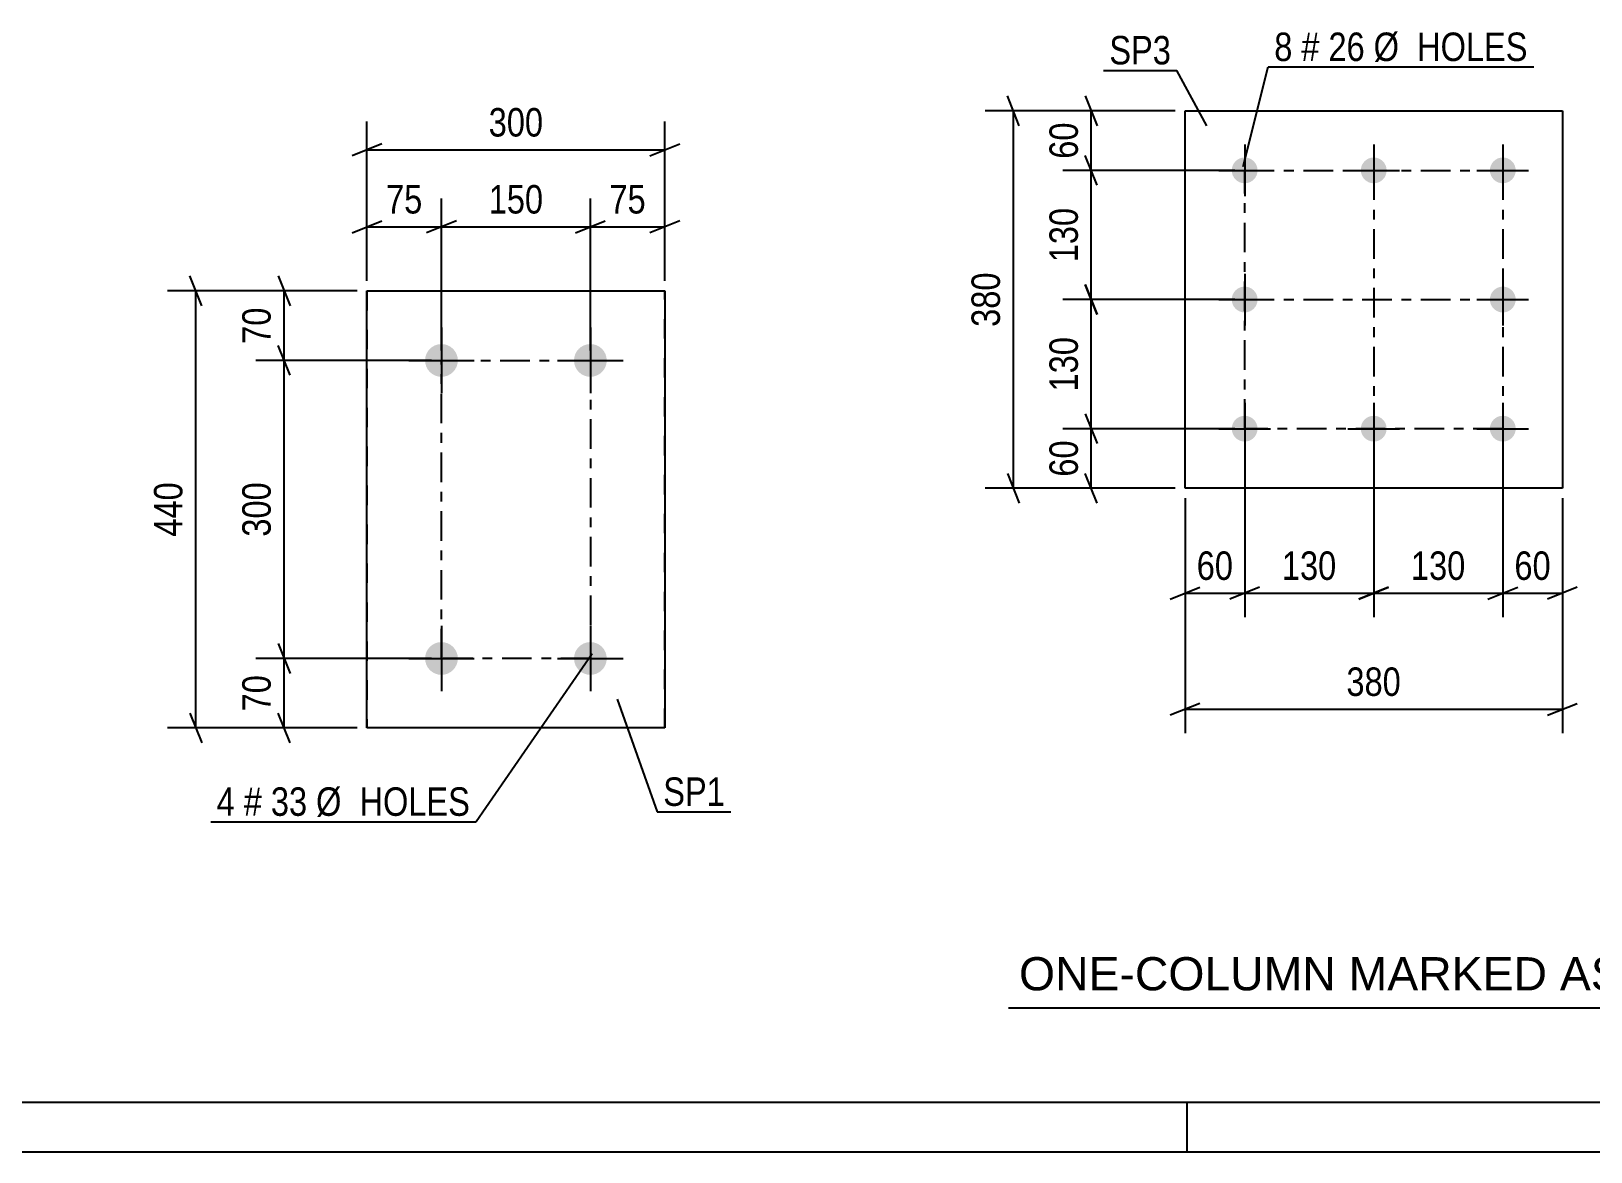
# Model space of a CAD drawing. Header units: millimetres. Extents: x 0 to 841, y 0 to 594.
# Drawn here: x 304.6 to 461.7, y 0 to 112.8 of the extents above; entities that cross this region are included whole.
import ezdxf

# ---------------------------------------------------------------- set-up
doc = ezdxf.new("R2010")
doc.units = ezdxf.units.MM
doc.linetypes.add('DXK_LINE_DOT2', pattern=[3.9198, 1.9599, -1.9599])
doc.linetypes.add('DXK_LINE_DOT3', pattern=[5.9187, 2.979, -0.9799, 0.9799, -0.9799])
doc.styles.add('Arial', font='ARIAL.TTF', dxfattribs={"height": 0.2})
doc.styles.add('Arial Narrow', font='ARIALN.TTF', dxfattribs={"height": 0.2})

# ---------------------------------------------------------------- blocks, each defined once
blk = doc.blocks.new('Unknown-682121906-1161')
at = {"color": 5, "linetype": 'Continuous'}
for p, q in [((5, 5), (836, 5)), ((421, 0), (421, 5)), ((0, 0), (841, 0))]:
    blk.add_line(p, q, dxfattribs=at)
blk = doc.blocks.new('Part-682121906-11581 - 11580')
at = {"color": 2, "linetype": 'Continuous'}
for p, q in [((420.79, 66.79), (420.79, 104.79)), ((420.79, 104.79), (458.79, 104.79)), ((458.79, 104.79), (458.79, 66.79)), ((458.79, 66.79), (420.79, 66.79))]:
    blk.add_line(p, q, dxfattribs=at)
blk = doc.blocks.new('Bolt-682121906-11582 - 11580')
at = {"linetype": 'Continuous'}
for points in [[(426.79, 100.09, -1), (426.79, 97.49, -1)], [(439.79, 100.09, -1), (439.79, 97.49, -1)], [(452.79, 100.09, -1), (452.79, 97.49, -1)], [(426.79, 87.09, -1), (426.79, 84.49, -1)], [(452.79, 87.09, -1), (452.79, 84.49, -1)], [(426.79, 74.09, -1), (426.79, 71.49, -1)], [(439.79, 74.09, -1), (439.79, 71.49, -1)], [(452.79, 74.09, -1), (452.79, 71.49, -1)]]:
    blk.add_hatch(color=1, dxfattribs=at).paths.add_polyline_path(points)
at = {"color": 1, "linetype": 'Continuous'}
for p, q in [((426.79, 101.39), (426.79, 96.19)), ((439.79, 101.39), (439.79, 96.19)), ((452.79, 101.39), (452.79, 96.19)), ((424.19, 98.79), (429.39, 98.79)), ((437.19, 98.79), (442.39, 98.79)), ((450.19, 98.79), (455.39, 98.79)), ((426.79, 88.39), (426.79, 83.19)), ((452.79, 88.39), (452.79, 83.19)), ((424.19, 85.79), (429.39, 85.79)), ((450.19, 85.79), (455.39, 85.79)), ((426.79, 75.39), (426.79, 70.19)), ((439.79, 75.39), (439.79, 70.19)), ((452.79, 75.39), (452.79, 70.19)), ((424.19, 72.79), (429.39, 72.79)), ((437.19, 72.79), (442.39, 72.79)), ((450.19, 72.79), (455.39, 72.79))]:
    blk.add_line(p, q, dxfattribs=at)
blk = doc.blocks.new('Part-682121906-3322 - 3306')
at = {"color": 2, "linetype": 'Continuous'}
for p, q in [((338.39, 42.66), (338.39, 86.66)), ((338.39, 86.66), (338.39, 86.66)), ((338.39, 86.66), (368.39, 86.66)), ((368.39, 86.66), (368.39, 42.66)), ((338.39, 42.66), (338.39, 42.66)), ((368.39, 42.66), (338.39, 42.66))]:
    blk.add_line(p, q, dxfattribs=at)
at = {"color": 7, "linetype": 'DXK_LINE_DOT2'}
for p, q in [((338.39, 86.66), (338.39, 42.66)), ((338.39, 86.66), (338.39, 86.66)), ((368.39, 42.66), (368.39, 86.66)), ((338.39, 42.66), (338.39, 42.66))]:
    blk.add_line(p, q, dxfattribs=at)
blk = doc.blocks.new('Bolt-682121906-3355 - 3306')
at = {"linetype": 'Continuous'}
for points in [[(345.89, 81.31, -1), (345.89, 78.01, -1)], [(360.89, 81.31, -1), (360.89, 78.01, -1)], [(345.89, 51.31, -1), (345.89, 48.01, -1)], [(360.89, 51.31, -1), (360.89, 48.01, -1)]]:
    blk.add_hatch(color=1, dxfattribs=at).paths.add_polyline_path(points)
at = {"color": 1, "linetype": 'Continuous'}
for p, q in [((345.89, 82.96), (345.89, 76.36)), ((360.89, 82.96), (360.89, 76.36)), ((342.59, 79.66), (349.19, 79.66)), ((357.59, 79.66), (364.19, 79.66)), ((345.89, 52.96), (345.89, 46.36)), ((360.89, 52.96), (360.89, 46.36)), ((342.59, 49.66), (349.19, 49.66)), ((357.59, 49.66), (364.19, 49.66))]:
    blk.add_line(p, q, dxfattribs=at)
blk = doc.blocks.new('Rectangle-682121906-12271 - 11580')
at = {"color": 1, "linetype": 'DXK_LINE_DOT3'}
blk.add_lwpolyline([(426.79, 98.79), (452.79, 98.79), (452.79, 72.79), (426.79, 72.79), (426.79, 98.79)], close=True, dxfattribs=at)
blk = doc.blocks.new('Rectangle-682121906-3440 - 3306')
at = {"color": 1, "linetype": 'DXK_LINE_DOT3'}
blk.add_lwpolyline([(345.89, 79.66), (360.89, 79.66), (360.89, 49.66), (345.89, 49.66), (345.89, 79.66)], close=True, dxfattribs=at)
blk = doc.blocks.new('Line-682121906-12281 - 11580')
at = {"color": 1, "linetype": 'DXK_LINE_DOT3'}
blk.add_line((439.79, 98.79), (439.79, 72.79), dxfattribs=at)
blk = doc.blocks.new('Line-682121906-12288 - 11580')
at = {"color": 1, "linetype": 'DXK_LINE_DOT3'}
blk.add_line((426.79, 85.79), (452.79, 85.79), dxfattribs=at)
blk = doc.blocks.new('StraightDimension-682121906-11727 - 11580')
at = {"color": 7, "linetype": 'Continuous'}
for p, q in [((410.74, 106.29), (411.94, 103.29)), ((419.79, 104.79), (408.49, 104.79)), ((411.34, 98.79), (411.34, 104.79)), ((411.94, 97.29), (410.74, 100.29)), ((425.79, 98.79), (408.49, 98.79))]:
    blk.add_line(p, q, dxfattribs=at)
at = {"color": 0}
blk.add_wipeout([(410.59, 104.22), (406.39, 104.22), (406.39, 99.36), (410.59, 99.36)], dxfattribs=at)
at = {"color": 3, "style": 'Arial Narrow'}
blk.add_text('60', height=2.863, rotation=90.0002, dxfattribs=at).set_placement((409.99, 99.96))
blk = doc.blocks.new('StraightDimension-682121906-11730 - 11580')
at = {"color": 7, "linetype": 'Continuous'}
for p, q in [((410.74, 74.29), (411.94, 71.29)), ((425.79, 72.79), (408.49, 72.79)), ((411.34, 66.79), (411.34, 72.79)), ((411.94, 65.29), (410.74, 68.29)), ((419.79, 66.79), (408.49, 66.79))]:
    blk.add_line(p, q, dxfattribs=at)
at = {"color": 0}
blk.add_wipeout([(410.59, 72.22), (406.39, 72.22), (406.39, 67.36), (410.59, 67.36)], dxfattribs=at)
at = {"color": 3, "style": 'Arial Narrow'}
blk.add_text('60', height=2.863, rotation=90.0002, dxfattribs=at).set_placement((409.99, 67.96))
blk = doc.blocks.new('StraightDimension-682121906-11743 - 11580')
at = {"color": 7, "linetype": 'Continuous'}
for p, q in [((404.09, 103.29), (402.89, 106.29)), ((419.79, 104.79), (400.64, 104.79)), ((403.49, 66.79), (403.49, 104.79)), ((402.89, 68.29), (404.09, 65.29)), ((419.79, 66.79), (400.64, 66.79))]:
    blk.add_line(p, q, dxfattribs=at)
at = {"color": 0}
blk.add_wipeout([(402.74, 89.13), (398.54, 89.13), (398.54, 82.44), (402.74, 82.44)], dxfattribs=at)
at = {"color": 3, "style": 'Arial Narrow'}
blk.add_text('380', height=2.863, rotation=90.0002, dxfattribs=at).set_placement((402.14, 83.04))
blk = doc.blocks.new('StraightDimension-682121906-11747 - 11580')
at = {"color": 7, "linetype": 'Continuous'}
for p, q in [((452.79, 71.79), (452.79, 53.82)), ((458.79, 65.79), (458.79, 53.82)), ((451.29, 55.62), (454.29, 56.82)), ((460.29, 56.82), (457.29, 55.62)), ((452.79, 56.22), (458.79, 56.22))]:
    blk.add_line(p, q, dxfattribs=at)
at = {"color": 0}
blk.add_wipeout([(458.21, 56.97), (458.21, 61.17), (453.36, 61.17), (453.36, 56.97)], dxfattribs=at)
at = {"color": 3, "style": 'Arial Narrow'}
blk.add_text('60', height=2.863, dxfattribs=at).set_placement((453.96, 57.57))
blk = doc.blocks.new('StraightDimension-682121906-32118 - 11580')
at = {"color": 7, "linetype": 'Continuous'}
for p, q in [((411.94, 84.29), (410.74, 87.29)), ((425.79, 85.79), (408.49, 85.79)), ((411.34, 72.79), (411.34, 85.79)), ((410.74, 74.29), (411.94, 71.29)), ((425.79, 72.79), (408.49, 72.79))]:
    blk.add_line(p, q, dxfattribs=at)
at = {"color": 0}
blk.add_wipeout([(410.59, 82.63), (406.39, 82.63), (406.39, 75.94), (410.59, 75.94)], dxfattribs=at)
at = {"color": 3, "style": 'Arial Narrow'}
blk.add_text('130', height=2.863, rotation=90.0002, dxfattribs=at).set_placement((409.99, 76.54))
blk = doc.blocks.new('StraightDimension-682121906-11750 - 11580')
at = {"color": 7, "linetype": 'Continuous'}
for p, q in [((426.79, 71.79), (426.79, 53.82)), ((420.79, 65.79), (420.79, 53.82)), ((419.29, 55.62), (422.29, 56.82)), ((428.29, 56.82), (425.29, 55.62)), ((420.79, 56.22), (426.79, 56.22))]:
    blk.add_line(p, q, dxfattribs=at)
at = {"color": 0}
blk.add_wipeout([(426.21, 56.97), (426.21, 61.17), (421.36, 61.17), (421.36, 56.97)], dxfattribs=at)
at = {"color": 3, "style": 'Arial Narrow'}
blk.add_text('60', height=2.863, dxfattribs=at).set_placement((421.96, 57.57))
blk = doc.blocks.new('StraightDimension-682121906-11763 - 11580')
at = {"color": 7, "linetype": 'Continuous'}
for p, q in [((420.79, 65.79), (420.79, 42.14)), ((458.79, 65.79), (458.79, 42.14)), ((422.29, 45.14), (419.29, 43.94)), ((420.79, 44.54), (458.79, 44.54)), ((457.29, 43.94), (460.29, 45.14))]:
    blk.add_line(p, q, dxfattribs=at)
at = {"color": 0}
blk.add_wipeout([(443.13, 45.29), (443.13, 49.49), (436.44, 49.49), (436.44, 45.29)], dxfattribs=at)
at = {"color": 3, "style": 'Arial Narrow'}
blk.add_text('380', height=2.863, dxfattribs=at).set_placement((437.04, 45.89))
blk = doc.blocks.new('StraightDimension-682121906-32120 - 11580')
at = {"color": 7, "linetype": 'Continuous'}
for p, q in [((411.94, 97.29), (410.74, 100.29)), ((425.79, 98.79), (408.49, 98.79)), ((411.34, 85.79), (411.34, 98.79)), ((410.74, 87.29), (411.94, 84.29)), ((425.79, 85.79), (408.49, 85.79))]:
    blk.add_line(p, q, dxfattribs=at)
at = {"color": 0}
blk.add_wipeout([(410.59, 95.63), (406.39, 95.63), (406.39, 88.94), (410.59, 88.94)], dxfattribs=at)
at = {"color": 3, "style": 'Arial Narrow'}
blk.add_text('130', height=2.863, rotation=90.0002, dxfattribs=at).set_placement((409.99, 89.54))
blk = doc.blocks.new('StraightDimension-682121906-32140 - 11580')
at = {"color": 7, "linetype": 'Continuous'}
for p, q in [((426.79, 71.79), (426.79, 53.82)), ((439.79, 71.79), (439.79, 53.82)), ((428.29, 56.82), (425.29, 55.62)), ((438.29, 55.62), (441.29, 56.82)), ((426.79, 56.22), (439.79, 56.22))]:
    blk.add_line(p, q, dxfattribs=at)
at = {"color": 0}
blk.add_wipeout([(436.63, 56.97), (436.63, 61.17), (429.94, 61.17), (429.94, 56.97)], dxfattribs=at)
at = {"color": 3, "style": 'Arial Narrow'}
blk.add_text('130', height=2.863, dxfattribs=at).set_placement((430.54, 57.57))
blk = doc.blocks.new('StraightDimension-682121906-32142 - 11580')
at = {"color": 7, "linetype": 'Continuous'}
for p, q in [((439.79, 71.79), (439.79, 53.82)), ((452.79, 71.79), (452.79, 53.82)), ((441.29, 56.82), (438.29, 55.62)), ((451.29, 55.62), (454.29, 56.82)), ((439.79, 56.22), (452.79, 56.22))]:
    blk.add_line(p, q, dxfattribs=at)
at = {"color": 0}
blk.add_wipeout([(449.63, 56.97), (449.63, 61.17), (442.94, 61.17), (442.94, 56.97)], dxfattribs=at)
at = {"color": 3, "style": 'Arial Narrow'}
blk.add_text('130', height=2.863, dxfattribs=at).set_placement((443.54, 57.57))
blk = doc.blocks.new('StraightDimension-682121906-3357 - 3306')
at = {"color": 7, "linetype": 'Continuous'}
for p, q in [((360.89, 80.66), (360.89, 95.95)), ((368.39, 87.66), (368.39, 95.95)), ((359.39, 92.5), (362.39, 93.7)), ((360.89, 93.1), (368.39, 93.1)), ((369.89, 93.7), (366.89, 92.5))]:
    blk.add_line(p, q, dxfattribs=at)
at = {"color": 0}
blk.add_wipeout([(367.07, 93.85), (367.07, 98.05), (362.21, 98.05), (362.21, 93.85)], dxfattribs=at)
at = {"color": 3, "style": 'Arial Narrow'}
blk.add_text('75', height=2.863, dxfattribs=at).set_placement((362.81, 94.45))
blk = doc.blocks.new('StraightDimension-682121906-3377 - 3306')
at = {"color": 7, "linetype": 'Continuous'}
for p, q in [((345.89, 80.66), (345.89, 95.95)), ((360.89, 80.66), (360.89, 95.95)), ((347.39, 93.7), (344.39, 92.5)), ((345.89, 93.1), (360.89, 93.1)), ((359.39, 92.5), (362.39, 93.7))]:
    blk.add_line(p, q, dxfattribs=at)
at = {"color": 0}
blk.add_wipeout([(356.73, 93.85), (356.73, 98.05), (350.05, 98.05), (350.05, 93.85)], dxfattribs=at)
at = {"color": 3, "style": 'Arial Narrow'}
blk.add_text('150', height=2.863, dxfattribs=at).set_placement((350.65, 94.45))
blk = doc.blocks.new('StraightDimension-682121906-3367 - 3306')
at = {"color": 7, "linetype": 'Continuous'}
for p, q in [((338.39, 87.66), (338.39, 95.95)), ((345.89, 80.66), (345.89, 95.95)), ((336.89, 92.5), (339.89, 93.7)), ((338.39, 93.1), (345.89, 93.1)), ((347.39, 93.7), (344.39, 92.5))]:
    blk.add_line(p, q, dxfattribs=at)
at = {"color": 0}
blk.add_wipeout([(344.57, 93.85), (344.57, 98.05), (339.71, 98.05), (339.71, 93.85)], dxfattribs=at)
at = {"color": 3, "style": 'Arial Narrow'}
blk.add_text('75', height=2.863, dxfattribs=at).set_placement((340.31, 94.45))
blk = doc.blocks.new('StraightDimension-682121906-3388 - 3306')
at = {"color": 7, "linetype": 'Continuous'}
for p, q in [((338.39, 87.66), (338.39, 103.7)), ((368.39, 87.66), (368.39, 103.7)), ((339.89, 101.45), (336.89, 100.25)), ((338.39, 100.85), (368.39, 100.85)), ((366.89, 100.25), (369.89, 101.45))]:
    blk.add_line(p, q, dxfattribs=at)
at = {"color": 0}
blk.add_wipeout([(356.73, 101.6), (356.73, 105.8), (350.05, 105.8), (350.05, 101.6)], dxfattribs=at)
at = {"color": 3, "style": 'Arial Narrow'}
blk.add_text('300', height=2.863, dxfattribs=at).set_placement((350.65, 102.2))
blk = doc.blocks.new('StraightDimension-682121906-3399 - 3306')
at = {"color": 7, "linetype": 'Continuous'}
for p, q in [((321.75, 85.16), (320.55, 88.16)), ((337.39, 86.66), (318.3, 86.66)), ((321.15, 42.66), (321.15, 86.66)), ((320.55, 44.16), (321.75, 41.16)), ((337.39, 42.66), (318.3, 42.66))]:
    blk.add_line(p, q, dxfattribs=at)
at = {"color": 0}
blk.add_wipeout([(320.4, 68), (316.2, 68), (316.2, 61.32), (320.4, 61.32)], dxfattribs=at)
at = {"color": 3, "style": 'Arial Narrow'}
blk.add_text('440', height=2.863, rotation=90.0002, dxfattribs=at).set_placement((319.8, 61.92))
blk = doc.blocks.new('StraightDimension-682121906-3410 - 3306')
at = {"color": 7, "linetype": 'Continuous'}
for p, q in [((329.44, 88.16), (330.64, 85.16)), ((337.39, 86.66), (327.19, 86.66)), ((330.04, 79.66), (330.04, 86.66)), ((330.64, 78.16), (329.44, 81.16)), ((344.89, 79.66), (327.19, 79.66))]:
    blk.add_line(p, q, dxfattribs=at)
at = {"color": 0}
blk.add_wipeout([(329.29, 85.59), (325.09, 85.59), (325.09, 80.73), (329.29, 80.73)], dxfattribs=at)
at = {"color": 3, "style": 'Arial Narrow'}
blk.add_text('70', height=2.863, rotation=90.0002, dxfattribs=at).set_placement((328.69, 81.33))
blk = doc.blocks.new('StraightDimension-682121906-3420 - 3306')
at = {"color": 7, "linetype": 'Continuous'}
for p, q in [((330.64, 78.16), (329.44, 81.16)), ((344.89, 79.66), (327.19, 79.66)), ((330.04, 49.66), (330.04, 79.66)), ((329.44, 51.16), (330.64, 48.16)), ((344.89, 49.66), (327.19, 49.66))]:
    blk.add_line(p, q, dxfattribs=at)
at = {"color": 0}
blk.add_wipeout([(329.29, 68), (325.09, 68), (325.09, 61.32), (329.29, 61.32)], dxfattribs=at)
at = {"color": 3, "style": 'Arial Narrow'}
blk.add_text('300', height=2.863, rotation=90.0002, dxfattribs=at).set_placement((328.69, 61.92))
blk = doc.blocks.new('StraightDimension-682121906-3430 - 3306')
at = {"color": 7, "linetype": 'Continuous'}
for p, q in [((329.44, 51.16), (330.64, 48.16)), ((344.89, 49.66), (327.19, 49.66)), ((330.04, 42.66), (330.04, 49.66)), ((330.64, 41.16), (329.44, 44.16)), ((337.39, 42.66), (327.19, 42.66))]:
    blk.add_line(p, q, dxfattribs=at)
at = {"color": 0}
blk.add_wipeout([(329.29, 48.59), (325.09, 48.59), (325.09, 43.73), (329.29, 43.73)], dxfattribs=at)
at = {"color": 3, "style": 'Arial Narrow'}
blk.add_text('70', height=2.863, rotation=90.0002, dxfattribs=at).set_placement((328.69, 44.33))
blk = doc.blocks.new('Mark-682121906-11811 - 11580')
at = {"color": 0}
blk.add_wipeout([(419.37, 109.46), (419.37, 112.46), (413.16, 112.46), (413.16, 109.46)], dxfattribs=at)
blk.add_wipeout([(419.37, 109.46), (419.37, 112.46), (413.16, 112.46), (413.16, 109.46)], dxfattribs=at)
at = {"color": 30, "linetype": 'Continuous'}
for p in [(412.56, 108.86), (422.97, 103.28)]:
    blk.add_line(p, (419.97, 108.86), dxfattribs=at)
at = {"color": 3, "style": 'Arial Narrow'}
blk.add_text('SP3', height=2.863, dxfattribs=at).set_placement((413.16, 109.46))
blk = doc.blocks.new('Mark-682121906-11814 - 11580')
at = {"color": 0}
for points in [[(431.6, 109.8), (431.6, 112.8), (429.77, 112.8), (429.77, 109.8)], [(434.33, 109.8), (434.33, 112.8), (432.5, 112.8), (432.5, 109.8)], [(438.88, 109.8), (438.88, 112.8), (435.23, 112.8), (435.23, 109.8)], [(455.31, 109.8), (455.31, 112.8), (439.78, 112.8), (439.78, 109.8)]]:
    blk.add_wipeout(points, dxfattribs=at)
for points in [[(431.6, 109.8), (431.6, 112.8), (429.77, 112.8), (429.77, 109.8)], [(434.33, 109.8), (434.33, 112.8), (432.5, 112.8), (432.5, 109.8)], [(438.88, 109.8), (438.88, 112.8), (435.23, 112.8), (435.23, 109.8)], [(455.31, 109.8), (455.31, 112.8), (439.78, 112.8), (439.78, 109.8)]]:
    blk.add_wipeout(points, dxfattribs=at)
at = {"color": 7, "linetype": 'Continuous'}
for p, q in [((426.65, 99.18), (429.17, 109.2)), ((429.17, 109.2), (455.91, 109.2))]:
    blk.add_line(p, q, dxfattribs=at)
at = {"color": 3, "style": 'Arial Narrow'}
for s, height, p in [('8', 2.86, (429.77, 109.8)), ('#', 2.86, (432.5, 109.8)), ('26', 2.863, (435.23, 109.8)), ('Ø  HOLES', 2.863, (439.78, 109.8))]:
    blk.add_text(s, height=height, dxfattribs=at).set_placement(p)
blk = doc.blocks.new('Unknown-682121906-37447')
at = {"color": 7, "linetype": 'Continuous'}
blk.add_line((403, 14.5), (473, 14.5), dxfattribs=at)
at = {"color": 7, "style": 'Arial'}
blk.add_text('ONE-COLUMN MARKED AS C6', height=3.3428, dxfattribs=at).set_placement((404.06, 16.25))
blk = doc.blocks.new('Mark-682121906-3318 - 3306')
at = {"color": 0}
blk.add_wipeout([(374.44, 34.82), (374.44, 37.82), (368.23, 37.82), (368.23, 34.82)], dxfattribs=at)
blk.add_wipeout([(374.44, 34.82), (374.44, 37.82), (368.23, 37.82), (368.23, 34.82)], dxfattribs=at)
at = {"color": 30, "linetype": 'Continuous'}
for p, q in [((363.59, 45.55), (367.63, 34.22)), ((367.63, 34.22), (375.04, 34.22))]:
    blk.add_line(p, q, dxfattribs=at)
at = {"color": 3, "style": 'Arial Narrow'}
blk.add_text('SP1', height=2.863, dxfattribs=at).set_placement((368.23, 34.82))
blk = doc.blocks.new('Mark-682121906-3351 - 3306')
at = {"color": 0}
for points in [[(325.08, 33.82), (325.08, 36.82), (323.25, 36.82), (323.25, 33.82)], [(327.81, 33.82), (327.81, 36.82), (325.98, 36.82), (325.98, 33.82)], [(332.36, 33.82), (332.36, 36.82), (328.71, 36.82), (328.71, 33.82)], [(348.79, 33.82), (348.79, 36.82), (333.26, 36.82), (333.26, 33.82)]]:
    blk.add_wipeout(points, dxfattribs=at)
for points in [[(325.08, 33.82), (325.08, 36.82), (323.25, 36.82), (323.25, 33.82)], [(327.81, 33.82), (327.81, 36.82), (325.98, 36.82), (325.98, 33.82)], [(332.36, 33.82), (332.36, 36.82), (328.71, 36.82), (328.71, 33.82)], [(348.79, 33.82), (348.79, 36.82), (333.26, 36.82), (333.26, 33.82)]]:
    blk.add_wipeout(points, dxfattribs=at)
at = {"color": 7, "linetype": 'Continuous'}
for p in [(361.07, 50.11), (322.65, 33.22)]:
    blk.add_line(p, (349.39, 33.22), dxfattribs=at)
at = {"color": 3, "style": 'Arial Narrow'}
for s, height, p in [('4', 2.86, (323.25, 33.82)), ('#', 2.86, (325.98, 33.82)), ('33', 2.863, (328.71, 33.82)), ('Ø  HOLES', 2.863, (333.26, 33.82))]:
    blk.add_text(s, height=height, dxfattribs=at).set_placement(p)

msp = doc.modelspace()

# ---------------------------------------------------------------- block references
for name in ['Unknown-682121906-1161', 'Part-682121906-11581 - 11580', 'Bolt-682121906-11582 - 11580', 'Rectangle-682121906-12271 - 11580', 'Line-682121906-12281 - 11580', 'Part-682121906-3322 - 3306', 'Line-682121906-12288 - 11580', 'Bolt-682121906-3355 - 3306', 'Rectangle-682121906-3440 - 3306', 'Unknown-682121906-37447']:
    msp.add_blockref(name, (0, 0))

# ---------------------------------------------------------------- next in the draw order: block references
for name in ['Mark-682121906-11814 - 11580', 'StraightDimension-682121906-11727 - 11580', 'StraightDimension-682121906-3357 - 3306', 'StraightDimension-682121906-11730 - 11580', 'StraightDimension-682121906-11747 - 11580', 'Mark-682121906-3318 - 3306']:
    msp.add_blockref(name, (0, 0))

# ---------------------------------------------------------------- next in the draw order: block references
for name in ['StraightDimension-682121906-11743 - 11580', 'StraightDimension-682121906-3377 - 3306']:
    msp.add_blockref(name, (0, 0))

# ---------------------------------------------------------------- next in the draw order: block references
for name in ['Mark-682121906-11811 - 11580', 'StraightDimension-682121906-3367 - 3306', 'StraightDimension-682121906-32118 - 11580']:
    msp.add_blockref(name, (0, 0))

# ---------------------------------------------------------------- next in the draw order: block references
for name in ['StraightDimension-682121906-3388 - 3306', 'StraightDimension-682121906-32120 - 11580', 'StraightDimension-682121906-11750 - 11580']:
    msp.add_blockref(name, (0, 0))

# ---------------------------------------------------------------- next in the draw order: block references
for name in ['StraightDimension-682121906-3399 - 3306', 'StraightDimension-682121906-11763 - 11580']:
    msp.add_blockref(name, (0, 0))

# ---------------------------------------------------------------- next in the draw order: block references
for name in ['StraightDimension-682121906-3410 - 3306', 'StraightDimension-682121906-32140 - 11580']:
    msp.add_blockref(name, (0, 0))

# ---------------------------------------------------------------- next in the draw order: block references
for name in ['StraightDimension-682121906-3420 - 3306', 'StraightDimension-682121906-32142 - 11580']:
    msp.add_blockref(name, (0, 0))

# ---------------------------------------------------------------- next in the draw order: block references
msp.add_blockref('StraightDimension-682121906-3430 - 3306', (0, 0))

# ---------------------------------------------------------------- next in the draw order: block references
msp.add_blockref('Mark-682121906-3351 - 3306', (0, 0))

doc.saveas('drawing.dxf')
